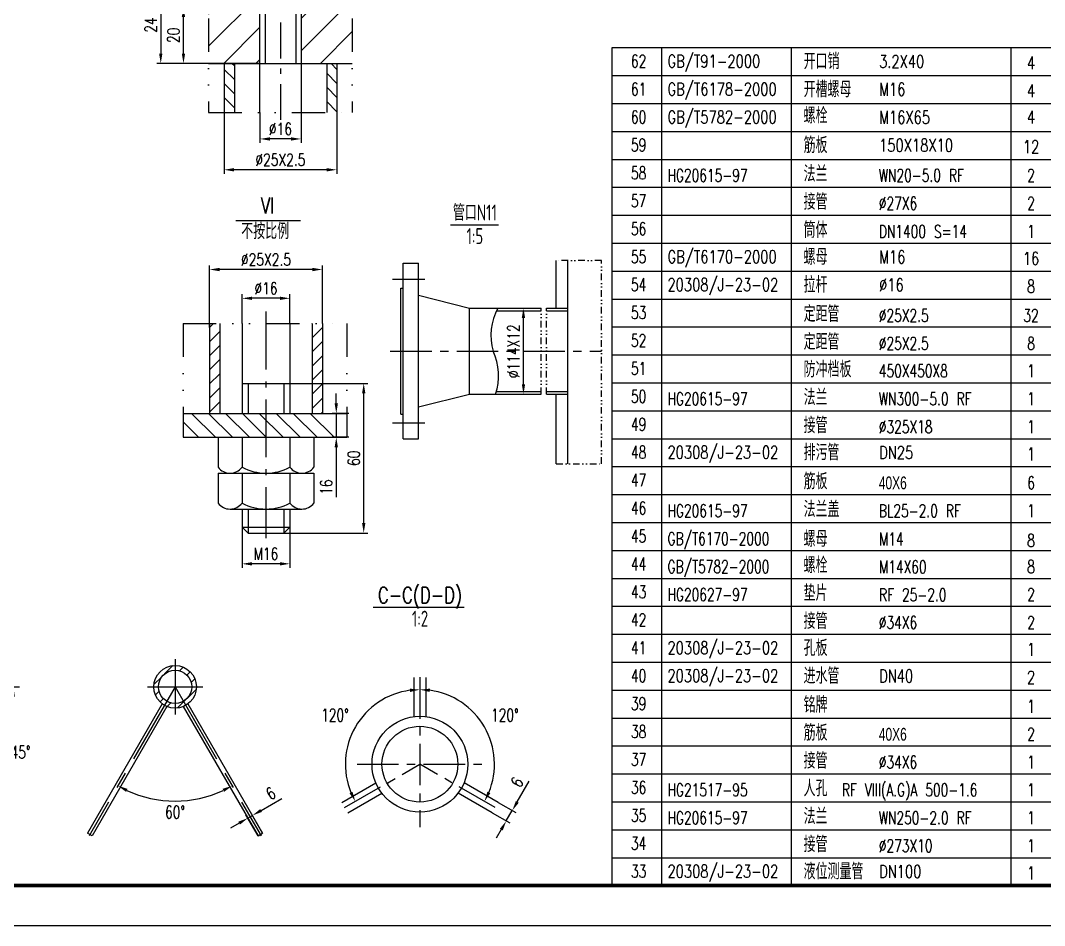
# Model space of a CAD drawing. Extents: x -28112 to -2231, y -2720 to 15724.
# Drawn here: x -23266 to -19417, y 6814 to 10216 of the extents above; entities that cross this region are included whole.
import ezdxf
from ezdxf.enums import TextEntityAlignment as Align

# ---------------------------------------------------------------- set-up
doc = ezdxf.new("R2010")
doc.units = 0
doc.header["$LTSCALE"] = 250
doc.header["$MEASUREMENT"] = 0
doc.linetypes.add('CENTER', pattern=[2, 1.25, -0.25, 0.25, -0.25])
doc.linetypes.add('DIVIDE', pattern=[1.25, 0.5, -0.25, 0, -0.25, 0, -0.25])
doc.layers.get('0').update_dxf_attribs({"linetype": 'CONTINUOUS'})
doc.layers.get('DEFPOINTS').update_dxf_attribs({"linetype": 'CONTINUOUS'})
for name, color, linetype in [('1', 7, 'CONTINUOUS'), ('2', 1, 'CONTINUOUS'), ('3', 7, 'CENTER'), ('6', 2, 'DIVIDE')]:
    doc.layers.add(name, color=color, linetype=linetype)
doc.styles.add('HZ', font='isocp.shx', dxfattribs={"width": 0.75, "bigfont": 'hztxt.shx'})
doc.styles.add('HZ1', font='romans.shx', dxfattribs={"width": 0.7, "bigfont": 'hz1.shx'})
doc.styles.get("Standard").update_dxf_attribs({"font": 'txt.shx', "width": 0.75})
doc.styles.add('符号', font='gdt.shx', dxfattribs={"width": 0.7})
doc.dimstyles.new('STANDARD$0', dxfattribs={"dimscale": 15, "dimtxt": 3, "dimasz": 2.5, "dimexe": 1, "dimexo": 0, "dimgap": 1, "dimtad": 1, "dimdec": 0, "dimzin": 0, "dimdsep": 46, "dimtxsty": 'Standard', "dimcen": 0.09, "dimclrd": 7, "dimclre": 7, "dimclrt": 7, "dimadec": 0, "dimazin": 0, "dimtfac": 1, "dimtdec": 0, "dimtmove": 0, "dimatfit": 2, "dimfxl": 0, "dimtolj": 1, "dimtzin": 0, "dimarcsym": 0})
doc.dimstyles.new('STANDARD$2', dxfattribs={"dimscale": 15, "dimtxt": 3.2, "dimasz": 2.5, "dimexe": 1.5, "dimexo": 0, "dimgap": 1.2, "dimtad": 2, "dimtih": 1, "dimtoh": 1, "dimdec": 0, "dimzin": 0, "dimdsep": 46, "dimtxsty": 'HZ1', "dimcen": 0, "dimclrd": 7, "dimclre": 7, "dimclrt": 7, "dimadec": 0, "dimazin": 0, "dimtfac": 1.6, "dimtdec": 0, "dimtmove": 0, "dimatfit": 0, "dimfxl": 0, "dimtolj": 1, "dimtzin": 0, "dimarcsym": 0})

# ---------------------------------------------------------------- blocks, each defined once
blk = doc.blocks.new('*D130')
at = {"color": 7, "linetype": 'ByBlock'}
blk.add_arc((-7061.8, 18160), 280.2, 337.674, 82.326, dxfattribs=at)
for points in [[(-7024.8, 18431.5), (-7023.9, 18443.9), (-7061.8, 18440.2)], [(-6797, 18050.8), (-6808.2, 18056.3), (-6819.1, 18019.9)]]:
    blk.add_solid(points, dxfattribs=at)
at = {"layer": 'DEFPOINTS', "color": 0, "linetype": 'ByBlock'}
for p in [(-7061.8, 18486.8), (-6785.8, 18208.7), (-7061.8, 18160), (-6778.7, 17996.6), (-7061.8, 17923.6)]:
    blk.add_point(p, dxfattribs=at)
at = {"color": 7, "linetype": 'ByBlock', "insert": (-6742.4, 18344.4), "char_height": 48, "attachment_point": 5, "style": 'HZ1'}
blk.add_mtext('\\A1;120°', dxfattribs=at)
blk = doc.blocks.new('*D118')
at = {"color": 7, "linetype": 'ByBlock'}
for p, q in [((-5735.9, 4332.6), (-5564.5, 4332.6)), ((-5805.9, 3984.7), (-5737.1, 3915.9))]:
    blk.add_line(p, q, dxfattribs=at)
blk.add_arc((-6153.8, 4332.6), 566.8, 318.7916, 356.2084, dxfattribs=at)
for points in [[(-5594.5, 4295.3), (-5582, 4294.9), (-5587, 4332.6)], [(-5722.8, 3954.9), (-5731.9, 3963.5), (-5753, 3931.8)]]:
    blk.add_solid(points, dxfattribs=at)
at = {"layer": 'DEFPOINTS', "color": 0, "linetype": 'ByBlock'}
for p in [(-6445.9, 4332.6), (-5735.9, 4332.6), (-6073.8, 4252.6), (-5662.9, 4049.2), (-5805.9, 3984.7)]:
    blk.add_point(p, dxfattribs=at)
at = {"color": 7, "linetype": 'ByBlock', "insert": (-5560.3, 4086.8), "char_height": 48, "attachment_point": 5, "style": 'HZ1'}
blk.add_mtext('\\A1;45°', dxfattribs=at)
blk = doc.blocks.new('*D119')
at = {"color": 7, "linetype": 'ByBlock'}
blk.add_arc((-4989.4, 4332.6), 429.4, 245.005, 294.995, dxfattribs=at)
for points in [[(-5173.8, 3937.8), (-5168, 3948.9), (-5204.1, 3960.7)], [(-4810.9, 3948.9), (-4805.1, 3937.8), (-4774.7, 3960.7)]]:
    blk.add_solid(points, dxfattribs=at)
at = {"layer": 'DEFPOINTS', "color": 0, "linetype": 'ByBlock'}
for p in [(-4989.4, 4332.6), (-4989.4, 4332.6), (-5064, 3909.7), (-5312.8, 3772.6), (-4666.1, 3772.6)]:
    blk.add_point(p, dxfattribs=at)
at = {"color": 7, "linetype": 'ByBlock', "insert": (-4989.4, 3861.2), "char_height": 48, "attachment_point": 5, "style": 'HZ1'}
blk.add_mtext('\\A1;60°', dxfattribs=at)
blk = doc.blocks.new('*D129')
at = {"color": 7, "linetype": 'ByBlock'}
blk.add_arc((-7061.8, 18160), 280.2, 97.674, 202.326, dxfattribs=at)
for points in [[(-7099.6, 18443.9), (-7098.8, 18431.5), (-7061.8, 18440.2)], [(-7315.3, 18056.3), (-7326.6, 18050.8), (-7304.4, 18019.9)]]:
    blk.add_solid(points, dxfattribs=at)
at = {"layer": 'DEFPOINTS', "color": 0, "linetype": 'ByBlock'}
for p in [(-7061.8, 18486.8), (-7241.9, 18374.7), (-7061.8, 18160), (-7344.8, 17996.6), (-7061.8, 17923.6)]:
    blk.add_point(p, dxfattribs=at)
at = {"color": 7, "linetype": 'ByBlock', "insert": (-7381.1, 18344.4), "char_height": 48, "attachment_point": 5, "style": 'HZ1'}
blk.add_mtext('\\A1;120°', dxfattribs=at)
blk = doc.blocks.new('*D120')
at = {"color": 7, "linetype": 'ByBlock'}
for p, q in [((-7276.3, 17985.9), (-7198.3, 18030.9)), ((-7270.4, 17900.8), (-7316.2, 17980.2)), ((-7358.5, 17938.4), (-7391, 17919.7)), ((-7287.7, 17890.8), (-7333.6, 17970.2)), ((-7326.1, 17957.2), (-7308.7, 17967.2))]:
    blk.add_line(p, q, dxfattribs=at)
for points in [[(-7279.4, 17991.3), (-7273.1, 17980.5), (-7308.7, 17967.2)], [(-7361.7, 17943.8), (-7355.4, 17933), (-7326.1, 17957.2)]]:
    blk.add_solid(points, dxfattribs=at)
at = {"layer": 'DEFPOINTS', "color": 0, "linetype": 'ByBlock'}
for p in [(-7308.7, 17967.2), (-7270.4, 17900.8), (-7287.7, 17890.8)]:
    blk.add_point(p, dxfattribs=at)
at = {"color": 7, "linetype": 'ByBlock', "insert": (-7239.8, 18050.3), "char_height": 45, "attachment_point": 5, "rotation": 30}
blk.add_mtext('\\A1;6', dxfattribs=at)
blk = doc.blocks.new('*D22')
at = {"color": 7, "linetype": 'ByBlock'}
for p, q in [((-7544.4, 18454.4), (-7251.9, 18454.4)), ((-7266.9, 17929.4), (-7266.9, 18416.9)), ((-7566.9, 17891.9), (-7251.9, 17891.9))]:
    blk.add_line(p, q, dxfattribs=at)
for points in [[(-7273.1, 18416.9), (-7260.6, 18416.9), (-7266.9, 18454.4)], [(-7273.1, 17929.4), (-7260.6, 17929.4), (-7266.9, 17891.9)]]:
    blk.add_solid(points, dxfattribs=at)
at = {"layer": 'DEFPOINTS', "color": 0, "linetype": 'ByBlock'}
for p in [(-7544.4, 18454.4), (-7266.9, 18454.4), (-7566.9, 17891.9)]:
    blk.add_point(p, dxfattribs=at)
at = {"color": 7, "linetype": 'ByBlock', "insert": (-7304.4, 18173.2), "char_height": 45, "attachment_point": 5, "rotation": 90}
blk.add_mtext('\\A1;60', dxfattribs=at)
blk = doc.blocks.new('*D20')
at = {"color": 7, "linetype": 'ByBlock'}
for p, q in [((-7724.3, 17914.4), (-7724.3, 17761.3)), ((-7544.3, 17914.4), (-7544.3, 17761.3)), ((-7581.8, 17776.3), (-7686.8, 17776.3))]:
    blk.add_line(p, q, dxfattribs=at)
for points in [[(-7686.8, 17782.5), (-7686.8, 17770), (-7724.3, 17776.3)], [(-7581.8, 17782.5), (-7581.8, 17770), (-7544.3, 17776.3)]]:
    blk.add_solid(points, dxfattribs=at)
at = {"layer": 'DEFPOINTS', "color": 0, "linetype": 'ByBlock'}
for p in [(-7724.3, 17914.4), (-7544.3, 17914.4), (-7724.3, 17776.3)]:
    blk.add_point(p, dxfattribs=at)
at = {"color": 7, "linetype": 'ByBlock', "insert": (-7634.3, 17813.8), "char_height": 45, "attachment_point": 5}
blk.add_mtext('\\A1;M16', dxfattribs=at)
blk = doc.blocks.new('*D23')
at = {"color": 7, "linetype": 'ByBlock'}
for p, q in [((-7370.1, 18379.4), (-7370.1, 18416.9)), ((-7322.7, 18341.9), (-7385.1, 18341.9)), ((-7370.1, 18341.9), (-7370.1, 18251.9)), ((-7322.7, 18251.9), (-7385.1, 18251.9)), ((-7370.1, 18214.4), (-7370.1, 18026.9))]:
    blk.add_line(p, q, dxfattribs=at)
for points in [[(-7376.3, 18379.4), (-7363.8, 18379.4), (-7370.1, 18341.9)], [(-7376.3, 18214.4), (-7363.8, 18214.4), (-7370.1, 18251.9)]]:
    blk.add_solid(points, dxfattribs=at)
at = {"layer": 'DEFPOINTS', "color": 0, "linetype": 'ByBlock'}
for p in [(-7322.7, 18341.9), (-7370.1, 18251.9), (-7322.7, 18251.9)]:
    blk.add_point(p, dxfattribs=at)
at = {"color": 7, "linetype": 'ByBlock', "insert": (-7407.6, 18064.4), "char_height": 45, "attachment_point": 5, "rotation": 90}
blk.add_mtext('\\A1;16', dxfattribs=at)
blk = doc.blocks.new('*D19')
at = {"color": 7, "linetype": 'ByBlock'}
for p, q in [((-7846.4, 18664.3), (-7846.4, 18897.6)), ((-7459.6, 18882.6), (-7808.9, 18882.6)), ((-7422.1, 18679.4), (-7422.1, 18897.6))]:
    blk.add_line(p, q, dxfattribs=at)
for points in [[(-7808.9, 18888.8), (-7808.9, 18876.3), (-7846.4, 18882.6)], [(-7459.6, 18888.8), (-7459.6, 18876.3), (-7422.1, 18882.6)]]:
    blk.add_solid(points, dxfattribs=at)
at = {"layer": 'DEFPOINTS', "color": 0, "linetype": 'ByBlock'}
for p in [(-7846.4, 18882.6), (-7422.1, 18679.4), (-7846.4, 18664.3)]:
    blk.add_point(p, dxfattribs=at)
at = {"color": 7, "linetype": 'ByBlock', "insert": (-7634.2, 18920.1), "char_height": 45, "attachment_point": 5}
blk.add_mtext('\\A1;∅25X2.5', dxfattribs=at)
blk = doc.blocks.new('*D21')
at = {"color": 7, "linetype": 'ByBlock'}
for p, q in [((-7724.3, 18679.4), (-7724.3, 18789.3)), ((-7544.3, 18679.4), (-7544.3, 18789.3)), ((-7581.8, 18774.3), (-7686.8, 18774.3))]:
    blk.add_line(p, q, dxfattribs=at)
for points in [[(-7686.8, 18780.6), (-7686.8, 18768.1), (-7724.3, 18774.3)], [(-7581.8, 18780.6), (-7581.8, 18768.1), (-7544.3, 18774.3)]]:
    blk.add_solid(points, dxfattribs=at)
at = {"layer": 'DEFPOINTS', "color": 0, "linetype": 'ByBlock'}
for p in [(-7724.3, 18774.3), (-7724.3, 18679.4), (-7544.3, 18679.4)]:
    blk.add_point(p, dxfattribs=at)
at = {"color": 7, "linetype": 'ByBlock', "insert": (-7634.3, 18811.8), "char_height": 45, "attachment_point": 5}
blk.add_mtext('\\A1;∅16', dxfattribs=at)
blk = doc.blocks.new('*D234')
at = {"color": 7, "linetype": 'ByBlock'}
for p, q in [((-22346.3, 10266.5), (-22668.2, 10266.5)), ((-22653.2, 10091.9), (-22653.2, 10229)), ((-22365.6, 10054.4), (-22668.2, 10054.4))]:
    blk.add_line(p, q, dxfattribs=at)
for points in [[(-22659.5, 10229), (-22647, 10229), (-22653.2, 10266.5)], [(-22659.5, 10091.9), (-22647, 10091.9), (-22653.2, 10054.4)]]:
    blk.add_solid(points, dxfattribs=at)
at = {"layer": 'DEFPOINTS', "color": 0, "linetype": 'ByBlock'}
for p in [(-22653.2, 10266.5), (-22346.3, 10266.5), (-22365.6, 10054.4)]:
    blk.add_point(p, dxfattribs=at)
at = {"color": 7, "linetype": 'ByBlock', "insert": (-22690.7, 10160.4), "char_height": 45, "attachment_point": 5, "rotation": 90}
blk.add_mtext('\\A1;20', dxfattribs=at)
blk = doc.blocks.new('*D18')
at = {"color": 7, "linetype": 'ByBlock'}
for p, q in [((-7427.4, 20280), (-7815.2, 20280)), ((-7800.2, 20242.5), (-7800.2, 20028.2)), ((-7427.4, 19990.7), (-7815.2, 19990.7))]:
    blk.add_line(p, q, dxfattribs=at)
for points in [[(-7806.5, 20242.5), (-7794, 20242.5), (-7800.2, 20280)], [(-7806.5, 20028.2), (-7794, 20028.2), (-7800.2, 19990.7)]]:
    blk.add_solid(points, dxfattribs=at)
at = {"layer": 'DEFPOINTS', "color": 0, "linetype": 'ByBlock'}
for p in [(-7427.4, 20280), (-7800.2, 19990.7), (-7427.4, 19990.7)]:
    blk.add_point(p, dxfattribs=at)
at = {"color": 7, "linetype": 'ByBlock', "insert": (-7837.7, 20135.3), "char_height": 45, "attachment_point": 5, "rotation": 90}
blk.add_mtext('\\A1;24', dxfattribs=at)
blk = doc.blocks.new('*D15')
at = {"color": 7, "linetype": 'ByBlock'}
for p, q in [((-7562.4, 19808.8), (-7562.4, 19576.3)), ((-7138.9, 19805.9), (-7138.9, 19576.3)), ((-7176.4, 19591.3), (-7524.9, 19591.3))]:
    blk.add_line(p, q, dxfattribs=at)
for points in [[(-7524.9, 19597.6), (-7524.9, 19585.1), (-7562.4, 19591.3)], [(-7176.4, 19597.6), (-7176.4, 19585.1), (-7138.9, 19591.3)]]:
    blk.add_solid(points, dxfattribs=at)
at = {"layer": 'DEFPOINTS', "color": 0, "linetype": 'ByBlock'}
for p in [(-7562.4, 19808.8), (-7138.9, 19805.9), (-7562.4, 19591.3)]:
    blk.add_point(p, dxfattribs=at)
at = {"color": 7, "linetype": 'ByBlock', "insert": (-7350.6, 19628.8), "char_height": 45, "attachment_point": 5}
blk.add_mtext('\\A1;∅25X2.5', dxfattribs=at)
blk = doc.blocks.new('*D17')
at = {"color": 7, "linetype": 'ByBlock'}
for p, q in [((-7427.4, 19806.5), (-7427.4, 19692.2)), ((-7273.1, 19806.5), (-7273.1, 19692.2)), ((-7310.6, 19707.2), (-7389.9, 19707.2))]:
    blk.add_line(p, q, dxfattribs=at)
for points in [[(-7389.9, 19713.5), (-7389.9, 19701), (-7427.4, 19707.2)], [(-7310.6, 19713.5), (-7310.6, 19701), (-7273.1, 19707.2)]]:
    blk.add_solid(points, dxfattribs=at)
at = {"layer": 'DEFPOINTS', "color": 0, "linetype": 'ByBlock'}
for p in [(-7427.4, 19806.5), (-7273.1, 19806.5), (-7427.4, 19707.2)]:
    blk.add_point(p, dxfattribs=at)
at = {"color": 7, "linetype": 'ByBlock', "insert": (-7350.2, 19744.7), "char_height": 45, "attachment_point": 5}
blk.add_mtext('\\A1;∅16', dxfattribs=at)
blk = doc.blocks.new('*D128')
at = {"color": 7, "linetype": 'ByBlock'}
for p, q in [((-6695.8, 18018), (-6650.8, 18096)), ((-6768.2, 18016.5), (-6701.6, 17978.1)), ((-6790.7, 17977.5), (-6724.1, 17939.1)), ((-6737.1, 17946.6), (-6714.6, 17985.6)), ((-6755.8, 17914.1), (-6774.6, 17881.6))]:
    blk.add_line(p, q, dxfattribs=at)
for points in [[(-6701.2, 18021.2), (-6690.4, 18014.9), (-6714.6, 17985.6)], [(-6761.2, 17917.2), (-6750.4, 17911), (-6737.1, 17946.6)]]:
    blk.add_solid(points, dxfattribs=at)
at = {"layer": 'DEFPOINTS', "color": 0, "linetype": 'ByBlock'}
for p in [(-6768.2, 18016.5), (-6790.7, 17977.5), (-6714.6, 17985.6)]:
    blk.add_point(p, dxfattribs=at)
at = {"color": 7, "linetype": 'ByBlock', "insert": (-6696.4, 18092), "char_height": 45, "attachment_point": 5, "rotation": 60}
blk.add_mtext('\\A1;6', dxfattribs=at)
blk = doc.blocks.new('*D649')
at = {"color": 7, "linetype": 'ByBlock'}
for p, q in [((-21622.9, 9135.3), (-21405.2, 9135.3)), ((-21420.2, 8848.8), (-21420.2, 9097.8)), ((-21622.9, 8811.3), (-21405.2, 8811.3))]:
    blk.add_line(p, q, dxfattribs=at)
for points in [[(-21426.5, 9097.8), (-21414, 9097.8), (-21420.2, 9135.3)], [(-21426.5, 8848.8), (-21414, 8848.8), (-21420.2, 8811.3)]]:
    blk.add_solid(points, dxfattribs=at)
at = {"layer": 'DEFPOINTS', "color": 0, "linetype": 'ByBlock'}
for p in [(-21622.9, 9135.3), (-21420.2, 9135.3), (-21622.9, 8811.3)]:
    blk.add_point(p, dxfattribs=at)
at = {"color": 7, "linetype": 'ByBlock', "insert": (-21457.7, 8973.3), "char_height": 45, "attachment_point": 5, "rotation": 90}
blk.add_mtext('\\A1;∅114X12', dxfattribs=at)

msp = doc.modelspace()

# ---------------------------------------------------------------- hatches: boundary and pattern name
at = {"layer": '1'}
h = msp.add_hatch(dxfattribs=at)
h.set_pattern_fill('ANSI31', color=256, scale=27, angle=540, style=0)
h.set_pattern_definition([(225, (-17809.5, 19353.83), (60.6167, -60.6167), [])])
h.paths.add_polyline_path([(-22211.3, 10054.4), (-22018.5, 10054.4), (-22018.5, 10536.5), (-22558.5, 10536.5), (-22558.5, 10054.4), (-22365.6, 10054.4), (-22365.6, 10247.2), (-22346.3, 10266.5), (-22346.3, 10368.1), (-22288.5, 10401.5), (-22288.5, 10401.5), (-22230.6, 10368.1), (-22230.6, 10266.5), (-22211.3, 10247.2)])
h = msp.add_hatch(dxfattribs=at)
h.set_pattern_fill('ANSI31', color=256, scale=300, angle=90, style=0)
h.set_pattern_definition([(135, (-37926.104, 6472.047), (-26.5165, -26.5165), [])])
h.paths.add_polyline_path([(-22500.6, 9872.4), (-22498.3, 9870.2), (-22462, 9870.2), (-22462, 10054.4), (-22500.6, 10054.4)])
h.paths.add_polyline_path([(-22076.3, 10054.4), (-22114.9, 10054.4), (-22114.9, 9870.2), (-22076.3, 9870.2)])
h = msp.add_hatch(dxfattribs=at)
h.set_pattern_fill('ANSI31', color=256, scale=300, style=0)
h.set_pattern_definition([(45, (-38160.685, 6449.445), (-26.5165, 26.5165), [])])
h.paths.add_polyline_path([(-22130.9, 9076.9), (-22169.5, 9076.9), (-22169.5, 8739.4), (-22130.9, 8739.4)])
h.paths.add_polyline_path([(-22516.6, 9076.9), (-22555.2, 9076.9), (-22555.2, 8739.4), (-22516.6, 8739.4)])
h = msp.add_hatch(dxfattribs=at)
h.set_pattern_fill('ANSI31', color=256, scale=250, style=0)
h.set_pattern_definition([(45, (-36412.293, 6622.923), (-22.09709, 22.09709), [])])
edge = h.paths.add_edge_path()
edge.add_arc((-22684.8, 7711.4), 80, 0, 360)
edge = h.paths.add_edge_path(flags=16)
edge.add_arc((-22684.8, 7711.4), 62.5, 0, 360)

# ---------------------------------------------------------------- linework, layer by layer
msp.add_line((-28107.3, 6814.1), (-15492.3, 6814.1))
at = {"const_width": 13.5}
msp.add_lwpolyline([(-27732.3, 6964.1), (-15642.3, 6964.1)], dxfattribs=at)
at = {"layer": '1'}
for p, q in [((-22346.3, 10266.5), (-22346.3, 10054.4)), ((-22230.6, 10266.5), (-22230.6, 10054.4)), ((-22288.5, 10208.6), (-22288.5, 10073.7)), ((-21042.3, 10114.1), (-18342.3, 10114.1)), ((-20855.2, 6964.1), (-20855.2, 10114.1)), ((-20367.3, 6964.1), (-20367.3, 10114.1)), ((-19542.3, 6964.1), (-19542.3, 10114.1)), ((-22288.5, 10035.1), (-22288.5, 10015.8)), ((-21042.3, 10009.1), (-18342.3, 10009.1)), ((-22288.5, 9977.2), (-22288.5, 9842.2)), ((-21042.3, 9904.1), (-18342.3, 9904.1)), ((-22500.6, 9872.4), (-22498.3, 9870.2)), ((-21042.3, 9799.1), (-18342.3, 9799.1)), ((-21042.3, 9694.1), (-18342.3, 9694.1)), ((-21042.3, 9589.1), (-18342.3, 9589.1)), ((-21042.3, 9484.1), (-18342.3, 9484.1)), ((-21042.3, 9379.1), (-18342.3, 9379.1)), ((-21042.3, 9274.1), (-18342.3, 9274.1)), ((-21042.3, 9169.1), (-18342.3, 9169.1)), ((-22343.1, 9121.9), (-22343.1, 8904.4)), ((-21042.3, 9064.1), (-18342.3, 9064.1)), ((-21042.3, 8959.1), (-18342.3, 8959.1)), ((-22343.1, 8859.4), (-22343.1, 8836.9)), ((-21042.3, 8854.1), (-18342.3, 8854.1)), ((-22410.6, 8851.9), (-22410.6, 8739.4)), ((-22275.6, 8851.9), (-22275.6, 8739.4)), ((-22343.1, 8791.9), (-22343.1, 8574.4)), ((-22622.7, 8739.4), (-22532.7, 8649.4)), ((-22469.1, 8649.4), (-22559.1, 8739.4)), ((-22495.4, 8739.4), (-22405.4, 8649.4)), ((-22341.8, 8649.4), (-22431.8, 8739.4)), ((-22368.1, 8739.4), (-22278.1, 8649.4)), ((-22214.5, 8649.4), (-22304.5, 8739.4)), ((-22240.8, 8739.4), (-22150.8, 8649.4)), ((-22087.2, 8649.4), (-22177.2, 8739.4)), ((-21042.3, 8749.1), (-18342.3, 8749.1)), ((-22596.4, 8649.4), (-22654.8, 8707.9)), ((-21042.3, 8644.1), (-18342.3, 8644.1)), ((-22343.1, 8529.4), (-22343.1, 8506.9)), ((-21042.3, 8539.1), (-18342.3, 8539.1)), ((-22343.2, 8461.9), (-22343.2, 8269.9)), ((-21042.3, 8434.1), (-18342.3, 8434.1)), ((-22410.6, 8379.4), (-22410.6, 8289.4)), ((-22275.6, 8379.4), (-22275.6, 8289.4)), ((-21042.3, 8329.1), (-18342.3, 8329.1)), ((-21042.3, 8224.1), (-18342.3, 8224.1)), ((-21042.3, 8119.1), (-18342.3, 8119.1)), ((-21042.3, 8014.1), (-18342.3, 8014.1)), ((-21042.3, 7909.1), (-18342.3, 7909.1)), ((-21042.3, 7804.1), (-18342.3, 7804.1)), ((-21042.3, 7699.1), (-18342.3, 7699.1)), ((-21042.3, 7594.1), (-18342.3, 7594.1)), ((-21042.3, 7489.1), (-18342.3, 7489.1)), ((-21042.3, 7384.1), (-18342.3, 7384.1)), ((-21042.3, 7279.1), (-18342.3, 7279.1)), ((-21042.3, 7174.1), (-18342.3, 7174.1)), ((-21042.3, 7069.1), (-18342.3, 7069.1))]:
    msp.add_line(p, q, dxfattribs=at)
at = {"layer": '1', "color": 1}
for p, q in [((-21251.7, 9135.3), (-21251.7, 9313.8)), ((-21209.7, 9313.8), (-21209.7, 8550.1)), ((-21251.7, 8550.1), (-21251.7, 8811.3))]:
    msp.add_line(p, q, dxfattribs=at)
at = {"layer": '1', "color": 0, "linetype": 'DIVIDE', "ltscale": 0.2}
for p, q in [((-21081.4, 9313.8), (-21251.7, 9313.8)), ((-21081.4, 8550.1), (-21081.4, 9313.8)), ((-21308.4, 8811.3), (-21308.4, 9135.3)), ((-21288.5, 8811.3), (-21288.5, 9135.3)), ((-21251.7, 8550.1), (-21081.4, 8550.1))]:
    msp.add_line(p, q, dxfattribs=at)
at = {"layer": '1', "color": 0, "linetype": 'CENTER', "ltscale": 0.5}
msp.add_line((-21876.3, 8973.3), (-21081.4, 8973.3), dxfattribs=at)
at = {"layer": '1'}
for centre, start, end in [((-21281.9, 9031.9), 151.5603, 195.7599), ((-21684.1, 8880.4), 341.3196, 25.5192)]:
    msp.add_arc(centre, 215.7, start, end, dxfattribs=at)
at = {"layer": '2'}
for p, q in [((-22365.6, 9870.2), (-22365.6, 10247.2)), ((-22211.3, 10247.2), (-22211.3, 9870.2)), ((-21042.3, 6964.1), (-21042.3, 10114.1)), ((-22558.5, 10054.4), (-22018.5, 10054.4)), ((-22500.6, 10054.4), (-22500.6, 9870.2)), ((-22462, 10054.4), (-22462, 9870.2)), ((-22114.9, 10054.4), (-22114.9, 9870.2)), ((-22076.3, 10054.4), (-22076.3, 9870.2)), ((-22456.6, 9464.4), (-22212.8, 9464.4)), ((-21649.6, 9448.3), (-21469.6, 9448.3)), ((-21826.8, 9303.3), (-21769.8, 9303.3)), ((-21826.8, 8643.3), (-21826.8, 9303.3)), ((-21769.8, 8643.3), (-21769.8, 9303.3)), ((-21835.8, 8736.3), (-21835.8, 9210.3)), ((-21835.8, 9210.3), (-21826.8, 9210.3)), ((-21769.8, 9183.3), (-21577.8, 9135.3)), ((-21577.8, 9135.3), (-21308.4, 9135.3)), ((-21577.8, 8811.3), (-21577.8, 9135.3)), ((-21476.5, 9124.8), (-21308.4, 9124.8)), ((-21288.5, 9135.3), (-21208.7, 9135.3)), ((-21288.5, 9124.8), (-21208.7, 9124.8)), ((-22555.2, 9076.9), (-22555.2, 8739.4)), ((-22516.6, 9076.9), (-22516.6, 8739.4)), ((-22433.1, 9076.9), (-22433.1, 8739.4)), ((-22253.1, 9076.9), (-22253.1, 8739.4)), ((-22253.1, 9076.9), (-22253.1, 8739.4)), ((-22169.5, 9076.9), (-22169.5, 8739.4)), ((-22130.9, 9076.9), (-22130.9, 8739.4)), ((-22433.1, 8851.9), (-22253.1, 8851.9)), ((-21476.5, 8821.8), (-21308.4, 8821.8)), ((-21288.5, 8821.8), (-21208.7, 8821.8)), ((-21769.8, 8763.3), (-21577.8, 8811.3)), ((-21577.8, 8811.3), (-21308.4, 8811.3)), ((-21288.5, 8811.3), (-21208.7, 8811.3)), ((-22654.8, 8739.4), (-22039.5, 8739.4)), ((-21835.8, 8736.3), (-21826.8, 8736.3)), ((-22654.8, 8649.4), (-22039.5, 8649.4)), ((-22523.1, 8649.4), (-22523.1, 8536.9)), ((-22433.1, 8649.4), (-22433.1, 8536.9)), ((-22253.1, 8649.4), (-22253.1, 8536.9)), ((-22163.1, 8649.4), (-22163.1, 8536.9)), ((-21826.8, 8643.3), (-21769.8, 8643.3)), ((-22523.1, 8514.4), (-22523.1, 8401.9)), ((-22523.1, 8514.4), (-22163.1, 8514.4)), ((-22433.1, 8514.4), (-22433.1, 8401.9)), ((-22253.1, 8514.4), (-22253.1, 8401.9)), ((-22163.1, 8514.4), (-22163.1, 8401.9)), ((-22478.1, 8379.4), (-22208.1, 8379.4)), ((-22433.1, 8379.4), (-22433.1, 8311.9)), ((-22253.1, 8379.4), (-22253.1, 8311.9)), ((-22433.1, 8311.9), (-22410.6, 8289.4)), ((-22433.1, 8311.9), (-22253.1, 8311.9)), ((-22410.6, 8289.4), (-22275.6, 8289.4)), ((-22253.1, 8311.9), (-22275.6, 8289.4)), ((-21940.2, 8010.3), (-21598.4, 8010.3)), ((-21787, 7746.6), (-21787, 7599.2)), ((-21742, 7746.6), (-21742, 7599.2)), ((-22733.1, 7647.6), (-23013.9, 7161.4)), ((-22715.8, 7637.6), (-22996.6, 7151.4)), ((-22653.8, 7637.6), (-22373, 7151.4)), ((-22636.4, 7647.6), (-22355.7, 7161.4)), ((-22058, 7277.1), (-21930.4, 7350.8)), ((-21470.9, 7277.1), (-21598.5, 7350.8)), ((-22035.5, 7238.1), (-21907.9, 7311.8)), ((-21493.4, 7238.1), (-21621, 7311.8)), ((-22996.6, 7151.4), (-23013.9, 7161.4)), ((-22373, 7151.4), (-22355.7, 7161.4))]:
    msp.add_line(p, q, dxfattribs=at)
at = {"layer": '2', "color": 0, "linetype": 'CENTER', "ltscale": 0.5}
for p, q in [((-21764.5, 7747.4), (-21764.5, 7184.2)), ((-22047.5, 7257.2), (-21764.5, 7420.6)), ((-22000.9, 7420.6), (-21528, 7420.6)), ((-21481.5, 7257.2), (-21764.5, 7420.6))]:
    msp.add_line(p, q, dxfattribs=at)
at = {"layer": '2'}
for centre, radius in [((-22684.8, 7711.4), 80), ((-22684.8, 7711.4), 62.5), ((-21764.5, 7420.6), 180), ((-21764.5, 7420.6), 142.5)]:
    msp.add_circle(centre, radius, dxfattribs=at)
for centre, radius, start, end in [((-22478.1, 8570.7), 56.2, 216.8699, 323.1301), ((-22343.1, 8705.7), 191.2, 241.9275, 298.0725), ((-22208.1, 8570.7), 56.2, 216.8699, 323.1301), ((-22478.1, 8435.7), 56.2, 216.8699, 323.1301), ((-22343.1, 8570.7), 191.2, 241.9275, 298.0725), ((-22208.1, 8435.7), 56.2, 216.8699, 323.1301)]:
    msp.add_arc(centre, radius, start, end, dxfattribs=at)
at = {"layer": '3'}
for p, q in [((-21867.1, 9243.3), (-21746, 9243.3)), ((-21867.1, 8703.3), (-21746, 8703.3)), ((-22684.8, 7815.4), (-22684.8, 7607.4)), ((-22684.8, 7711.4), (-23008.1, 7151.4)), ((-22788.8, 7711.4), (-22580.8, 7711.4)), ((-22684.8, 7711.4), (-22361.5, 7151.4))]:
    msp.add_line(p, q, dxfattribs=at)
at = {"layer": '6'}
for p, q in [((-22558.5, 10536.5), (-22558.5, 9870.2)), ((-22018.5, 10536.5), (-22018.5, 9870.2)), ((-22558.5, 9870.2), (-22018.5, 9870.2)), ((-22654.8, 9076.9), (-22039.5, 9076.9)), ((-22654.8, 9076.9), (-22654.8, 8649.4)), ((-22039.5, 9076.9), (-22039.5, 8649.4))]:
    msp.add_line(p, q, dxfattribs=at)
at = {"layer": 'DEFPOINTS', "color": 0, "linetype": 'ByBlock'}
msp.add_point((-22211.3, 9870.2), dxfattribs=at)

# ---------------------------------------------------------------- texts
at = {"style": 'HZ', "width": 0.75}
msp.add_text('不按比例', height=60, dxfattribs=at).set_placement((-22346.1, 9394.3), align=Align.CENTER)
at = {"layer": '1'}
for s, height, width, p in [('62', 48, 0.7, (-20942.4, 10039.1)), ('4', 48, 0.75, (-19467.3, 10032.7)), ('61', 48, 0.7, (-20942.4, 9934.1)), ('4', 48, 0.75, (-19467.3, 9927.7)), ('60', 48, 0.7, (-20942.4, 9829.1)), ('4', 48, 0.75, (-19467.3, 9829.1)), ('59', 48, 0.7, (-20942.4, 9724.1)), ('12', 48, 0.75, (-19467.3, 9717.7)), ('58', 48, 0.7, (-20942.4, 9619.1)), ('2', 48, 0.7, (-19467.3, 9609.9)), ('57', 48, 0.7, (-20942.4, 9514.1)), ('2', 48, 0.7, (-19467.3, 9504.9)), ('56', 48, 0.7, (-20942.4, 9409.1)), ('1', 48, 0.7, (-19467.3, 9399)), ('55', 48, 0.7, (-20942.4, 9304.1)), ('16', 48, 0.75, (-19467.3, 9297.7)), ('54', 48, 0.7, (-20942.4, 9199.1)), ('8', 48, 0.75, (-19467.3, 9192.7)), ('53', 48, 0.7, (-20942.4, 9094.1)), ('32', 48, 0.7, (-19467.3, 9083.3)), ('52', 48, 0.7, (-20942.4, 8989.1)), ('8', 48, 0.7, (-19467.3, 8978.3)), ('51', 48, 0.7, (-20942.4, 8884.1)), ('1', 48, 0.7, (-19467.3, 8874.9)), ('50', 48, 0.7, (-20942.4, 8779.1)), ('1', 48, 0.7, (-19467.3, 8769.9)), ('49', 48, 0.7, (-20942.4, 8674.1)), ('1', 48, 0.7, (-19467.3, 8664.9)), ('48', 48, 0.7, (-20942.4, 8569.1)), ('1', 48, 0.75, (-19467.3, 8562.7)), ('47', 48, 0.7, (-20942.4, 8464.1)), ('6', 48, 0.7, (-19467.3, 8454)), ('46', 48, 0.7, (-20942.4, 8359.1)), ('1', 48, 0.7, (-19467.3, 8349)), ('45', 48, 0.7, (-20942.4, 8254.1)), ('44', 48, 0.7, (-20942.4, 8149.1)), ('C-C(D-D)', 60, 0.75, (-21764, 8026)), ('43', 48, 0.7, (-20942.4, 8044.1)), ('2', 48, 0.7, (-19467.3, 8034)), ('42', 48, 0.7, (-20942.4, 7939.1)), ('2', 48, 0.7, (-19467.3, 7929)), ('41', 48, 0.7, (-20942.4, 7834.1)), ('1', 48, 0.75, (-19467.3, 7827.7)), ('40', 48, 0.7, (-20942.4, 7729.1)), ('2', 48, 0.75, (-19467.3, 7722.7)), ('39', 48, 0.7, (-20942.4, 7624.1)), ('38', 48, 0.7, (-20942.4, 7519.1)), ('2', 48, 0.7, (-19467.3, 7509)), ('37', 48, 0.7, (-20942.4, 7414.1)), ('1', 48, 0.7, (-19467.3, 7404)), ('36', 48, 0.7, (-20942.4, 7309.1)), ('1', 48, 0.7, (-19467.3, 7299.9)), ('35', 48, 0.7, (-20942.4, 7204.1)), ('1', 48, 0.7, (-19467.3, 7194.9)), ('34', 48, 0.7, (-20942.4, 7099.1)), ('1', 48, 0.7, (-19467.3, 7089.9)), ('33', 48, 0.7, (-20942.4, 6994.1)), ('1', 48, 0.75, (-19467.3, 6987.7))]:
    msp.add_text(s, height=height, dxfattribs=dict(at, width=width)).set_placement(p, align=Align.CENTER)
for s, height, width, p in [('GB/T91-2000', 48, 0.75, (-20833.9, 10039.1)), ('3.2X40', 48, 0.75, (-20038.4, 10038.2)), ('GB/T6178-2000', 48, 0.75, (-20833.9, 9934.1)), ('M16', 48, 0.75, (-20038.4, 9933.2)), ('GB/T5782-2000', 48, 0.75, (-20833.9, 9829.1)), ('M16X65', 48, 0.75, (-20038.4, 9828.2)), ('150X18X10', 48, 0.75, (-20038.4, 9723.2)), ('HG20615-97', 48, 0.7, (-20833.9, 9609.9)), ('WN20-5.0 RF', 48, 0.7, (-20039.4, 9609.9)), ('VI', 60, 0.75, (-22361.8, 9490.2)), ('%%c27X6', 48, 0.7, (-20039.4, 9504.9)), ('DN1400 S=14', 48, 0.7, (-20039.4, 9399)), ('GB/T6170-2000', 48, 0.75, (-20833.9, 9304.1)), ('M16', 48, 0.75, (-20038.4, 9303.2)), ('20308/J-23-02', 48, 0.75, (-20833.9, 9199.1)), ('%%C16', 48, 0.75, (-20038.4, 9198.2)), ('%%c25X2.5', 48, 0.7, (-20039.4, 9083.3)), ('%%c25X2.5', 48, 0.7, (-20039.4, 8978.3)), ('450X450X8', 48, 0.7, (-20039.4, 8874.9)), ('HG20615-97', 48, 0.7, (-20833.9, 8769.9)), ('WN300-5.0 RF', 48, 0.7, (-20039.4, 8769.9)), ('%%c325X18', 48, 0.7, (-20039.4, 8664.9)), ('20308/J-23-02', 48, 0.75, (-20833.9, 8569.1)), ('DN25', 48, 0.75, (-20038.4, 8568.2)), ('HG20615-97', 48, 0.7, (-20833.9, 8349)), ('BL25-2.0 RF', 48, 0.7, (-20039.4, 8349)), ('GB/T6170-2000', 48, 0.7, (-20833.9, 8244)), ('M14', 48, 0.7, (-20038.4, 8243.2)), ('GB/T5782-2000', 48, 0.7, (-20833.9, 8139)), ('M14X60', 48, 0.7, (-20038.4, 8138.2)), ('HG20627-97', 48, 0.7, (-20833.9, 8034)), ('RF 25-2.0', 48, 0.7, (-20038.4, 8033.2)), ('%%c34X6', 48, 0.7, (-20039.4, 7929)), ('20308/J-23-02', 48, 0.75, (-20833.9, 7834.1)), ('20308/J-23-02', 48, 0.75, (-20833.9, 7729.1)), ('DN40', 48, 0.75, (-20038.4, 7728.2)), ('%%c34X6', 48, 0.7, (-20039.4, 7404)), ('RF VIII(A.G)A 500-1.6', 48, 0.7, (-20178.2, 7299.9)), ('HG21517-95', 48, 0.7, (-20833.9, 7299.9)), ('HG20615-97', 48, 0.7, (-20833.9, 7194.9)), ('WN250-2.0 RF', 48, 0.7, (-20039.4, 7194.9)), ('%%c273X10', 48, 0.7, (-20039.4, 7089.9)), ('20308/J-23-02', 48, 0.75, (-20833.9, 6994.1)), ('DN100', 48, 0.75, (-20038.4, 6993.2))]:
    msp.add_text(s, height=height, dxfattribs=dict(at, width=width)).set_placement(p)
for s, height, style, width, p in [('开口销', 60, 'HZ', 0.75, (-20322.3, 10032.7)), ('开槽螺母 ', 60, 'HZ', 0.75, (-20322.3, 9927.7)), ('螺栓', 60, 'HZ', 0.75, (-20322.3, 9829.1)), ('筋板', 60, 'HZ', 0.75, (-20322.3, 9717.7)), ('法兰', 60, 'HZ', 0.75, (-20322.3, 9609.9)), ('接管', 60, 'HZ', 0.75, (-20322.3, 9504.9)), ('筒体', 60, 'HZ', 0.75, (-20322.3, 9399)), ('螺母 ', 60, 'HZ', 0.75, (-20322.3, 9297.7)), ('拉杆', 60, 'HZ', 0.75, (-20322.3, 9192.7)), ('定距管', 60, 'HZ', 0.75, (-20322.3, 9083.3)), ('定距管', 60, 'HZ', 0.75, (-20322.3, 8978.3)), ('防冲档板', 60, 'HZ', 0.75, (-20322.3, 8874.9)), ('法兰', 60, 'HZ', 0.75, (-20322.3, 8769.9)), ('接管', 60, 'HZ', 0.75, (-20322.3, 8664.9)), ('排污管', 60, 'HZ', 0.75, (-20322.3, 8562.7)), ('筋板', 60, 'HZ', 0.75, (-20322.3, 8454)), ('40X6', 48, '符号', 0.7, (-20039.4, 8454)), ('法兰盖', 60, 'HZ', 0.75, (-20322.3, 8349)), ('螺母 ', 60, 'HZ', 0.75, (-20322.3, 8237.6)), ('螺栓', 60, 'HZ', 0.75, (-20322.3, 8139)), ('垫片', 60, 'HZ', 0.75, (-20322.3, 8034)), ('接管', 60, 'HZ', 0.75, (-20322.3, 7929)), ('孔板', 60, 'HZ', 0.75, (-20322.3, 7827.7)), ('进水管', 60, 'HZ', 0.75, (-20322.3, 7722.7)), ('铭牌', 60, 'HZ', 0.75, (-20322.3, 7614)), ('筋板', 60, 'HZ', 0.75, (-20322.3, 7509)), ('40X6', 48, '符号', 0.7, (-20039.4, 7509)), ('接管', 60, 'HZ', 0.75, (-20322.3, 7404)), ('人孔', 60, 'HZ', 0.75, (-20322.3, 7299.9)), ('法兰', 60, 'HZ', 0.75, (-20322.3, 7194.9)), ('接管', 60, 'HZ', 0.75, (-20322.3, 7089.9)), ('液位测量管', 60, 'HZ', 0.75, (-20322.3, 6987.7))]:
    msp.add_text(s, height=height, dxfattribs=dict(at, style=style, width=width)).set_placement(p)
at = {"layer": '1', "width": 0.75}
for s, height, style, p in [('管口N11', 60, 'HZ', (-21557.8, 9464.1)), ('1:5', 60, 'HZ', (-21557.8, 9375.6)), ('8', 48, 'HZ1', (-19467.3, 8237.6)), ('8', 48, 'HZ1', (-19467.3, 8139)), ('1:2', 60, 'HZ', (-21764, 7937.5)), ('1', 48, 'HZ1', (-19467.3, 7614))]:
    msp.add_text(s, height=height, dxfattribs=dict(at, style=style)).set_placement(p, align=Align.CENTER)

# ---------------------------------------------------------------- dimensions: what is measured, and where the dimension line sits
at = {"layer": '1'}
for base, p1, p2, angle, text, picture, middle, set_off in [((-22738.5, 10054.4), (-22365.6, 10343.6), (-22365.6, 10054.4), 270, '24', '*D18', (-22776, 10199), (-14938.3, -9936.3)), ((-22500.6, 9655), (-22077.1, 9869.5), (-22500.6, 9872.4), 180, '%%C25X2.5', '*D15', (-22288.9, 9692.5), (-14938.3, -9936.3)), ((-22555.2, 9280.1), (-22130.9, 9076.9), (-22555.2, 9061.8), 180, '%%c25X2.5', '*D19', (-22343, 9317.6), (-14708.8, -9602.5)), ((-21975.7, 8851.9), (-22275.7, 8289.4), (-22253.2, 8851.9), 90, '60', '*D22', (-22013.2, 8570.7), (-14708.8, -9602.5)), ((-22433.1, 8173.8), (-22253.1, 8311.9), (-22433.1, 8311.9), 180, 'M16', '*D20', (-22343.1, 8211.3), (-14708.8, -9602.5))]:
    dim = msp.add_linear_dim(base=base, p1=p1, p2=p2, angle=angle, text=text, dimstyle='STANDARD$0', dxfattribs=at)
    dim.commit()
    dim.dimension.update_dxf_attribs({"geometry": picture, "text_midpoint": middle, "insert": set_off})
dim = msp.add_linear_dim(base=(-22653.2, 10266.5), p1=(-22365.6, 10054.4), p2=(-22346.3, 10266.5), angle=270, text='20', dimstyle='STANDARD$0', dxfattribs=at)
dim.commit()
dim.dimension.update_dxf_attribs({"geometry": '*D234', "text_midpoint": (-22653.2, 10160.4), "dimtype": 160})
for base, p1, p2, angle, text, picture, middle, set_off in [((-22365.6, 9770.9), (-22211.3, 9870.2), (-22365.6, 9870.2), 180, '%%c16', '*D17', (-22288.5, 9770.9), (-14938.3, -9936.3)), ((-22433.1, 9171.9), (-22253.1, 9076.9), (-22433.1, 9076.9), 180, '%%c16', '*D21', (-22343.1, 9171.9), (-14708.8, -9602.5)), ((-22078.9, 8649.4), (-22031.5, 8739.4), (-22031.5, 8649.4), 90, '16', '*D23', (-22078.9, 8461.9), (-14708.8, -9602.5))]:
    dim = msp.add_linear_dim(base=base, p1=p1, p2=p2, angle=angle, text=text, dimstyle='STANDARD$0', dxfattribs=at)
    dim.commit()
    dim.dimension.update_dxf_attribs({"geometry": picture, "text_midpoint": middle, "dimtype": 128, "insert": set_off})
at = {"layer": '1', "color": 0}
dim = msp.add_linear_dim(base=(-21375.2, 9135.3), p1=(-21577.8, 8811.3), p2=(-21577.8, 9135.3), angle=90, text='%%C114X12', dimstyle='STANDARD$0', dxfattribs=at)
dim.commit()
dim.dimension.update_dxf_attribs({"geometry": '*D649', "text_midpoint": (-21457.7, 8973.3), "insert": (45, 0)})
for base, line1, picture, middle in [((-21944.6, 7635.3), ((-22047.5, 7257.2), (-21764.5, 7420.6)), '*D129', (-22083.8, 7605)), ((-21488.5, 7469.3), ((-21481.5, 7257.2), (-21764.5, 7420.6)), '*D130', (-21445.1, 7605))]:
    dim = msp.add_angular_dim_2l(base=base, line1=line1, line2=((-21764.5, 7747.4), (-21764.5, 7184.2)), dimstyle='STANDARD$2', dxfattribs=at)
    dim.commit()
    dim.dimension.update_dxf_attribs({"geometry": picture, "text_midpoint": middle, "insert": (-14702.7, -10739.4)})
at = {"layer": '1'}
for base, line1, line2, picture, middle, set_off in [((-23368.1, 7428), ((-23511, 7363.5), (-23778.9, 7631.4)), ((-24151, 7711.4), (-23441, 7711.4)), '*D118', (-23265.4, 7465.6), (-17705.1, 3378.8)), ((-22759.4, 7288.5), ((-22684.8, 7711.4), (-23008.1, 7151.4)), ((-22684.8, 7711.4), (-22361.5, 7151.4)), '*D119', (-22684.8, 7240), (-17695.4, 3378.8))]:
    dim = msp.add_angular_dim_2l(base=base, line1=line1, line2=line2, dimstyle='STANDARD$2', dxfattribs=at)
    dim.commit()
    dim.dimension.update_dxf_attribs({"geometry": picture, "text_midpoint": middle, "insert": set_off})
at = {"layer": '1', "color": 0}
dim = msp.add_aligned_dim(p1=(-21493.4, 7238.1), p2=(-21470.9, 7277.1), distance=-61.9, text='6', dimstyle='STANDARD$0', dxfattribs=at)
dim.commit()
dim.dimension.update_dxf_attribs({"geometry": '*D128', "text_midpoint": (-21399.1, 7352.6), "insert": (-14702.7, -10739.4)})
at = {"layer": '1'}
dim = msp.add_aligned_dim(p1=(-22373, 7151.4), p2=(-22355.7, 7161.4), distance=76.7, text='6', dimstyle='STANDARD$0', dxfattribs=at)
dim.commit()
dim.dimension.update_dxf_attribs({"geometry": '*D120', "text_midpoint": (-22325.1, 7310.9), "insert": (-15085.3, -10739.4)})

doc.saveas('drawing.dxf')
